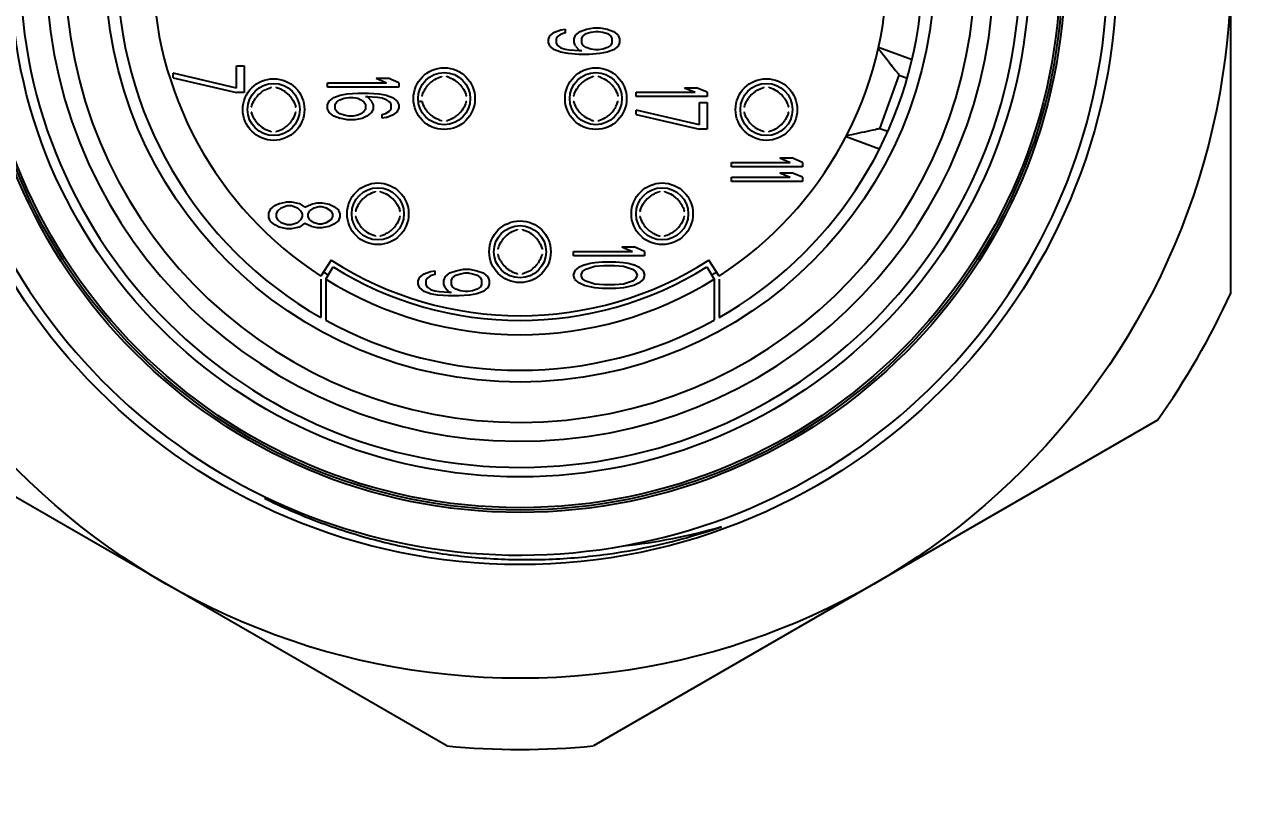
# Model space of a CAD drawing. Header units: millimetres. Extents: x 5828 to 6704, y 123 to 421.
# Drawn here: x 6341.953 to 6343.257, y 226.993 to 227.818 of the extents above; entities that cross this region are included whole.
import ezdxf

# ---------------------------------------------------------------- set-up
doc = ezdxf.new("R2010")
doc.units = ezdxf.units.MM
doc.layers.add('外形图', color=7, linetype='Continuous')
doc.layers.add('尺寸标注', color=7, linetype='Continuous')
doc.styles.add('微软雅黑', font='msyh.ttc', dxfattribs={"height": 1.5})
doc.dimstyles.new('尺寸标注_1_20比例', dxfattribs={"dimtxt": 1.5, "dimasz": 1.25, "dimexe": 0.5, "dimexo": 0.4, "dimgap": 0.5, "dimtad": 1, "dimdec": 1, "dimlfac": 20, "dimdsep": 46, "dimtxsty": '微软雅黑', "dimcen": 0.09, "dimadec": 0, "dimazin": 0, "dimtp": 0.01, "dimtm": 0.01, "dimtfac": 1, "dimtdec": 1, "dimtofl": 0, "dimtmove": 0, "dimatfit": 3, "dimfxl": 1, "dimtolj": 1, "dimarcsym": 0})

# ---------------------------------------------------------------- blocks, each defined once
blk = doc.blocks.new('*D1070')
at = {"layer": 'Defpoints', "color": 0}
for p in [(6340.876, 234.8693), (6346.4981, 225.3693), (6353.0302, 225.3693)]:
    blk.add_point(p, dxfattribs=at)
at = {"layer": '尺寸标注', "color": 0, "lineweight": -2}
for p, q in [((6341.276, 234.8693), (6353.5302, 234.8693)), ((6353.0302, 233.6193), (6353.0302, 226.6193)), ((6346.8981, 225.3693), (6353.5302, 225.3693))]:
    blk.add_line(p, q, dxfattribs=at)
at = {"layer": '尺寸标注', "color": 0}
for points in [[(6353.2385, 233.6193), (6352.8218, 233.6193), (6353.0302, 234.8693)], [(6352.8218, 226.6193), (6353.2385, 226.6193), (6353.0302, 225.3693)]]:
    blk.add_solid(points, dxfattribs=at)
at = {"layer": '尺寸标注', "color": 0, "insert": (6351.7564, 230.1193), "char_height": 1.5, "attachment_point": 5, "rotation": 90, "style": '微软雅黑'}
blk.add_mtext('\\A1;\\A1;{\\fAlibaba PuHuiTi 3.0 55 Regular|b0|i0|c134|p18;190}', dxfattribs=at)

msp = doc.modelspace()

# ---------------------------------------------------------------- linework, layer by layer
at = {"layer": '外形图', "linetype": 'ByBlock'}
for p, q in [((6343.226, 227.5352), (6343.226, 228.2226)), ((6342.5074, 227.8065), (6342.5124, 227.8106)), ((6342.5124, 227.8106), (6342.5191, 227.813)), ((6342.5191, 227.8085), (6342.5153, 227.8057)), ((6342.5235, 227.8098), (6342.5188, 227.8082)), ((6342.5191, 227.813), (6342.5235, 227.8137)), ((6342.5236, 227.8136), (6342.5236, 227.8096)), ((6342.5345, 227.8072), (6342.5395, 227.8113)), ((6342.5395, 227.8113), (6342.5463, 227.8138)), ((6342.5427, 227.8067), (6342.5459, 227.809)), ((6342.5459, 227.809), (6342.5507, 227.8106)), ((6342.5463, 227.8138), (6342.5539, 227.8152)), ((6342.5507, 227.8106), (6342.5555, 227.8113)), ((6342.5539, 227.8152), (6342.5603, 227.8152)), ((6342.5555, 227.8113), (6342.5587, 227.8113)), ((6342.5587, 227.8113), (6342.5635, 227.8106)), ((6342.5603, 227.8152), (6342.5682, 227.8137)), ((6342.5635, 227.8106), (6342.5682, 227.809)), ((6342.5679, 227.8138), (6342.5746, 227.8113)), ((6342.5682, 227.809), (6342.5714, 227.8067)), ((6342.5746, 227.8113), (6342.5797, 227.8072)), ((6342.506, 227.8028), (6342.5076, 227.8067)), ((6342.506, 227.7996), (6342.506, 227.8028)), ((6342.5075, 227.796), (6342.506, 227.7996)), ((6342.5124, 227.7918), (6342.5073, 227.7959)), ((6342.5154, 227.8056), (6342.514, 227.8036)), ((6342.514, 227.8035), (6342.514, 227.7988)), ((6342.514, 227.7988), (6342.5156, 227.7965)), ((6342.5153, 227.7967), (6342.5191, 227.7939)), ((6342.5331, 227.8036), (6342.5347, 227.8074)), ((6342.5331, 227.7996), (6342.5331, 227.8035)), ((6342.5346, 227.796), (6342.5331, 227.7996)), ((6342.5345, 227.7959), (6342.5385, 227.7914)), ((6342.5411, 227.8043), (6342.5427, 227.8067)), ((6342.5411, 227.7988), (6342.5411, 227.8043)), ((6342.5427, 227.7965), (6342.5411, 227.7988)), ((6342.5459, 227.7942), (6342.5427, 227.7965)), ((6342.5714, 227.7965), (6342.5682, 227.7942)), ((6342.5714, 227.8067), (6342.573, 227.8043)), ((6342.573, 227.7988), (6342.5714, 227.7965)), ((6342.573, 227.8043), (6342.573, 227.7988)), ((6342.5797, 227.7959), (6342.5746, 227.7918)), ((6342.581, 227.7996), (6342.5794, 227.7957)), ((6342.5795, 227.8071), (6342.581, 227.8036)), ((6342.581, 227.8035), (6342.581, 227.7996)), ((6342.5191, 227.7893), (6342.5124, 227.7918)), ((6342.5267, 227.7879), (6342.5188, 227.7895)), ((6342.5192, 227.794), (6342.5235, 227.7926)), ((6342.5235, 227.7926), (6342.5283, 227.7918)), ((6342.5379, 227.7871), (6342.5267, 227.7879)), ((6342.5283, 227.7918), (6342.5385, 227.791)), ((6342.5491, 227.7871), (6342.5379, 227.7871)), ((6342.5385, 227.791), (6342.5411, 227.791)), ((6342.5507, 227.7926), (6342.5459, 227.7942)), ((6342.5603, 227.7879), (6342.5491, 227.7871)), ((6342.5555, 227.7918), (6342.5507, 227.7926)), ((6342.5587, 227.7918), (6342.5555, 227.7918)), ((6342.5635, 227.7926), (6342.5587, 227.7918)), ((6342.5678, 227.7894), (6342.5603, 227.7879)), ((6342.5682, 227.7942), (6342.5635, 227.7926)), ((6342.5746, 227.7918), (6342.5679, 227.7893)), ((6342.8897, 227.7815), (6342.8542, 227.7944)), ((6342.177, 227.7749), (6342.185, 227.7749)), ((6342.177, 227.7514), (6342.177, 227.7749)), ((6342.185, 227.7749), (6342.185, 227.7467)), ((6342.177, 227.7514), (6342.11, 227.7671)), ((6342.11, 227.7624), (6342.11, 227.7671)), ((6342.11, 227.7624), (6342.177, 227.7467)), ((6342.273, 227.7572), (6342.3352, 227.7572)), ((6342.273, 227.7525), (6342.273, 227.7572)), ((6342.3241, 227.7619), (6342.3368, 227.7619)), ((6342.3241, 227.7619), (6342.3352, 227.7572)), ((6342.348, 227.7572), (6342.3368, 227.7619)), ((6342.348, 227.7572), (6342.348, 227.7525)), ((6342.8557, 227.7087), (6342.8762, 227.7651)), ((6342.8762, 227.7651), (6342.8846, 227.7621)), ((6342.185, 227.7467), (6342.177, 227.7467)), ((6342.348, 227.7525), (6342.273, 227.7525)), ((6342.2794, 227.7416), (6342.2862, 227.744)), ((6342.2862, 227.744), (6342.2937, 227.7455)), ((6342.2937, 227.7455), (6342.3049, 227.7462)), ((6342.3049, 227.7462), (6342.3161, 227.7462)), ((6342.3161, 227.7462), (6342.3273, 227.7455)), ((6342.3273, 227.7455), (6342.3352, 227.7439)), ((6342.3349, 227.744), (6342.3416, 227.7416)), ((6342.5985, 227.7472), (6342.6607, 227.7472)), ((6342.5985, 227.7425), (6342.5985, 227.7472)), ((6342.6735, 227.7425), (6342.5985, 227.7425)), ((6342.6496, 227.7519), (6342.6623, 227.7519)), ((6342.6496, 227.7519), (6342.6607, 227.7472)), ((6342.6735, 227.7472), (6342.6623, 227.7519)), ((6342.6735, 227.7472), (6342.6735, 227.7425)), ((6342.273, 227.7338), (6342.2746, 227.7377)), ((6342.273, 227.7298), (6342.273, 227.7338)), ((6342.2745, 227.7262), (6342.273, 227.7298)), ((6342.2744, 227.7375), (6342.2794, 227.7416)), ((6342.281, 227.7345), (6342.2826, 227.7369)), ((6342.281, 227.7291), (6342.281, 227.7345)), ((6342.2826, 227.7369), (6342.2858, 227.7392)), ((6342.2858, 227.7392), (6342.2906, 227.7408)), ((6342.2906, 227.7408), (6342.2953, 227.7416)), ((6342.2953, 227.7416), (6342.3001, 227.7416)), ((6342.3001, 227.7416), (6342.3049, 227.7408)), ((6342.3049, 227.7408), (6342.3081, 227.7392)), ((6342.3081, 227.7392), (6342.3113, 227.7369)), ((6342.3113, 227.7369), (6342.3129, 227.7345)), ((6342.3155, 227.7423), (6342.3129, 227.7423)), ((6342.3129, 227.7345), (6342.3129, 227.7291)), ((6342.3257, 227.7416), (6342.3155, 227.7424)), ((6342.3195, 227.7374), (6342.3155, 227.742)), ((6342.3209, 227.7298), (6342.3193, 227.7259)), ((6342.3194, 227.7374), (6342.3209, 227.7338)), ((6342.3209, 227.7338), (6342.3209, 227.7298)), ((6342.3305, 227.7408), (6342.3257, 227.7416)), ((6342.3348, 227.7393), (6342.3305, 227.7408)), ((6342.3387, 227.7367), (6342.3349, 227.7395)), ((6342.34, 227.7346), (6342.3384, 227.7369)), ((6342.3386, 227.7278), (6342.34, 227.7298)), ((6342.34, 227.7298), (6342.34, 227.7345)), ((6342.3416, 227.7416), (6342.3467, 227.7374)), ((6342.348, 227.7306), (6342.3464, 227.7267)), ((6342.3465, 227.7373), (6342.348, 227.7338)), ((6342.348, 227.7338), (6342.348, 227.7306)), ((6342.6655, 227.7362), (6342.6735, 227.7362)), ((6342.6655, 227.7128), (6342.6655, 227.7362)), ((6342.6735, 227.7362), (6342.6735, 227.7081)), ((6342.2794, 227.722), (6342.2743, 227.7262)), ((6342.2861, 227.7195), (6342.2794, 227.722)), ((6342.2826, 227.7267), (6342.281, 227.7291)), ((6342.2858, 227.7244), (6342.2826, 227.7267)), ((6342.2906, 227.7228), (6342.2858, 227.7244)), ((6342.2937, 227.7181), (6342.2858, 227.7197)), ((6342.2953, 227.722), (6342.2906, 227.7228)), ((6342.3017, 227.7181), (6342.2937, 227.7181)), ((6342.3001, 227.722), (6342.2953, 227.722)), ((6342.3049, 227.7228), (6342.3001, 227.722)), ((6342.3093, 227.7196), (6342.3017, 227.7181)), ((6342.3081, 227.7244), (6342.3049, 227.7228)), ((6342.3113, 227.7267), (6342.3081, 227.7244)), ((6342.3145, 227.722), (6342.3093, 227.7195)), ((6342.3129, 227.7291), (6342.3113, 227.7267)), ((6342.3195, 227.7261), (6342.3145, 227.722)), ((6342.3305, 227.7236), (6342.3352, 227.7252)), ((6342.3305, 227.7198), (6342.3305, 227.7238)), ((6342.3349, 227.7204), (6342.3305, 227.7197)), ((6342.3349, 227.7249), (6342.3387, 227.7277)), ((6342.3416, 227.7228), (6342.3349, 227.7203)), ((6342.3467, 227.7269), (6342.3416, 227.7228)), ((6342.6655, 227.7128), (6342.5985, 227.7284)), ((6342.5985, 227.7237), (6342.5985, 227.7284)), ((6342.5985, 227.7237), (6342.6655, 227.7081)), ((6342.6735, 227.7081), (6342.6655, 227.7081)), ((6342.8641, 227.7057), (6342.8557, 227.7087)), ((6342.82, 227.7005), (6342.8555, 227.6875)), ((6342.7501, 227.6779), (6342.7628, 227.6779)), ((6342.7501, 227.6779), (6342.7612, 227.6732)), ((6342.774, 227.6732), (6342.7628, 227.6779)), ((6342.699, 227.6732), (6342.7612, 227.6732)), ((6342.699, 227.6685), (6342.699, 227.6732)), ((6342.774, 227.6685), (6342.699, 227.6685)), ((6342.774, 227.6732), (6342.774, 227.6685)), ((6342.699, 227.6576), (6342.7612, 227.6576)), ((6342.699, 227.6529), (6342.699, 227.6576)), ((6342.774, 227.6529), (6342.699, 227.6529)), ((6342.7501, 227.6622), (6342.7628, 227.6622)), ((6342.7501, 227.6622), (6342.7612, 227.6576)), ((6342.774, 227.6576), (6342.7628, 227.6622)), ((6342.774, 227.6576), (6342.774, 227.6529)), ((6342.2124, 227.6234), (6342.2174, 227.6275)), ((6342.2174, 227.6275), (6342.2225, 227.63)), ((6342.2226, 227.6299), (6342.2301, 227.6314)), ((6342.2238, 227.6251), (6342.2302, 227.6275)), ((6342.2301, 227.6314), (6342.2349, 227.6314)), ((6342.2302, 227.6275), (6342.2349, 227.6275)), ((6342.2349, 227.6275), (6342.2413, 227.6251)), ((6342.235, 227.6314), (6342.2429, 227.6298)), ((6342.2426, 227.63), (6342.2491, 227.6258)), ((6342.2491, 227.6258), (6342.2561, 227.6292)), ((6342.2561, 227.6291), (6342.262, 227.6306)), ((6342.2589, 227.6251), (6342.2637, 227.6267)), ((6342.2621, 227.6306), (6342.2669, 227.6306)), ((6342.2637, 227.6267), (6342.2669, 227.6267)), ((6342.2669, 227.6306), (6342.2748, 227.629)), ((6342.2669, 227.6267), (6342.2716, 227.6251)), ((6342.2745, 227.6292), (6342.2796, 227.6267)), ((6342.2796, 227.6267), (6342.2847, 227.6226)), ((6342.211, 227.6197), (6342.2126, 227.6236)), ((6342.211, 227.6149), (6342.211, 227.6197)), ((6342.2125, 227.6114), (6342.211, 227.6149)), ((6342.219, 227.6189), (6342.2206, 227.622)), ((6342.219, 227.6157), (6342.219, 227.6189)), ((6342.2206, 227.6126), (6342.219, 227.6157)), ((6342.2206, 227.622), (6342.2238, 227.6251)), ((6342.2238, 227.6095), (6342.2206, 227.6126)), ((6342.2413, 227.6251), (6342.2445, 227.622)), ((6342.2445, 227.6126), (6342.2413, 227.6095)), ((6342.2445, 227.622), (6342.2461, 227.6189)), ((6342.2461, 227.6157), (6342.2445, 227.6126)), ((6342.2461, 227.6189), (6342.2461, 227.6157)), ((6342.2525, 227.6189), (6342.2541, 227.622)), ((6342.2525, 227.6157), (6342.2525, 227.6189)), ((6342.2541, 227.6126), (6342.2525, 227.6157)), ((6342.2541, 227.622), (6342.2589, 227.6251)), ((6342.2589, 227.6095), (6342.2541, 227.6126)), ((6342.2716, 227.6251), (6342.2764, 227.622)), ((6342.2764, 227.6126), (6342.2716, 227.6095)), ((6342.2764, 227.622), (6342.278, 227.6189)), ((6342.278, 227.6157), (6342.2764, 227.6126)), ((6342.278, 227.6189), (6342.278, 227.6157)), ((6342.286, 227.6157), (6342.2844, 227.6118)), ((6342.2845, 227.6225), (6342.286, 227.6189)), ((6342.286, 227.6189), (6342.286, 227.6157)), ((6342.2174, 227.6072), (6342.2123, 227.6113)), ((6342.2225, 227.6046), (6342.2174, 227.6072)), ((6342.2301, 227.6032), (6342.2222, 227.6048)), ((6342.2302, 227.6072), (6342.2238, 227.6095)), ((6342.2349, 227.6032), (6342.2301, 227.6032)), ((6342.2349, 227.6072), (6342.2302, 227.6072)), ((6342.2413, 227.6095), (6342.2349, 227.6072)), ((6342.2425, 227.6047), (6342.235, 227.6032)), ((6342.2491, 227.6089), (6342.2426, 227.6046)), ((6342.2561, 227.6054), (6342.2491, 227.6088)), ((6342.262, 227.604), (6342.2557, 227.6056)), ((6342.2637, 227.6079), (6342.2589, 227.6095)), ((6342.2669, 227.604), (6342.2621, 227.604)), ((6342.2669, 227.6079), (6342.2637, 227.6079)), ((6342.2716, 227.6095), (6342.2669, 227.6079)), ((6342.2744, 227.6055), (6342.2669, 227.604)), ((6342.2796, 227.6079), (6342.2745, 227.6054)), ((6342.2847, 227.612), (6342.2796, 227.6079)), ((6342.5325, 227.5792), (6342.5947, 227.5792)), ((6342.5325, 227.5745), (6342.5325, 227.5792)), ((6342.6075, 227.5745), (6342.5325, 227.5745)), ((6342.5836, 227.5839), (6342.5963, 227.5839)), ((6342.5836, 227.5839), (6342.5947, 227.5792)), ((6342.6075, 227.5792), (6342.5963, 227.5839)), ((6342.6075, 227.5792), (6342.6075, 227.5745)), ((6342.2768, 227.57), (6342.266, 227.5532)), ((6342.271, 227.55), (6342.2789, 227.5628)), ((6342.4088, 227.5589), (6342.4164, 227.5604)), ((6342.4164, 227.5604), (6342.4228, 227.5604)), ((6342.4228, 227.5604), (6342.4307, 227.5588)), ((6342.5339, 227.5587), (6342.5389, 227.5628)), ((6342.5389, 227.5628), (6342.544, 227.5653)), ((6342.5421, 227.5581), (6342.5453, 227.5604)), ((6342.5441, 227.5652), (6342.55, 227.5667)), ((6342.5453, 227.5604), (6342.5548, 227.5636)), ((6342.55, 227.5667), (6342.5548, 227.5675)), ((6342.5548, 227.5675), (6342.5628, 227.5682)), ((6342.5548, 227.5636), (6342.5644, 227.5643)), ((6342.5628, 227.5682), (6342.5772, 227.5682)), ((6342.5644, 227.5643), (6342.5756, 227.5643)), ((6342.5756, 227.5643), (6342.5852, 227.5636)), ((6342.5772, 227.5682), (6342.5852, 227.5675)), ((6342.5852, 227.5675), (6342.59, 227.5667)), ((6342.5852, 227.5636), (6342.5947, 227.5604)), ((6342.59, 227.5667), (6342.5963, 227.5651)), ((6342.5947, 227.5604), (6342.5979, 227.5581)), ((6342.596, 227.5653), (6342.6011, 227.5628)), ((6342.6011, 227.5628), (6342.6061, 227.5587)), ((6342.6731, 227.5628), (6342.681, 227.55)), ((6342.686, 227.5532), (6342.6752, 227.57)), ((6342.266, 227.55), (6342.266, 227.5094)), ((6342.271, 227.55), (6342.271, 227.5066)), ((6342.3685, 227.5479), (6342.3701, 227.5518)), ((6342.3685, 227.5447), (6342.3685, 227.5479)), ((6342.3699, 227.5516), (6342.3749, 227.5557)), ((6342.3749, 227.5557), (6342.3816, 227.5582)), ((6342.3779, 227.5507), (6342.3765, 227.5487)), ((6342.3765, 227.5487), (6342.3765, 227.5439)), ((6342.3816, 227.5536), (6342.3778, 227.5508)), ((6342.386, 227.5549), (6342.3813, 227.5533)), ((6342.3816, 227.5581), (6342.386, 227.5588)), ((6342.3861, 227.5587), (6342.3861, 227.5547)), ((6342.3956, 227.5487), (6342.3972, 227.5526)), ((6342.3956, 227.5447), (6342.3956, 227.5487)), ((6342.397, 227.5524), (6342.402, 227.5565)), ((6342.402, 227.5565), (6342.4088, 227.5589)), ((6342.4036, 227.5494), (6342.4052, 227.5518)), ((6342.4036, 227.544), (6342.4036, 227.5494)), ((6342.4052, 227.5518), (6342.4084, 227.5541)), ((6342.4084, 227.5541), (6342.4132, 227.5557)), ((6342.4132, 227.5557), (6342.418, 227.5565)), ((6342.418, 227.5565), (6342.4212, 227.5565)), ((6342.4212, 227.5565), (6342.426, 227.5557)), ((6342.426, 227.5557), (6342.4307, 227.5541)), ((6342.4304, 227.5589), (6342.4371, 227.5565)), ((6342.4307, 227.5541), (6342.4339, 227.5518)), ((6342.4339, 227.5518), (6342.4355, 227.5494)), ((6342.4355, 227.5494), (6342.4355, 227.544)), ((6342.4371, 227.5565), (6342.4422, 227.5523)), ((6342.442, 227.5523), (6342.4435, 227.5487)), ((6342.4435, 227.5487), (6342.4435, 227.5447)), ((6342.5325, 227.5542), (6342.5341, 227.5589)), ((6342.534, 227.5498), (6342.5325, 227.5541)), ((6342.5389, 227.5456), (6342.5339, 227.5497)), ((6342.5405, 227.5542), (6342.5421, 227.5581)), ((6342.5421, 227.5503), (6342.5405, 227.5542)), ((6342.5453, 227.5479), (6342.5421, 227.5503)), ((6342.5548, 227.5448), (6342.5453, 227.5479)), ((6342.5947, 227.5479), (6342.5852, 227.5448)), ((6342.5979, 227.5503), (6342.5947, 227.5479)), ((6342.5979, 227.5581), (6342.5995, 227.5542)), ((6342.5995, 227.5542), (6342.5979, 227.5503)), ((6342.6061, 227.5497), (6342.6011, 227.5456)), ((6342.6075, 227.5541), (6342.6059, 227.5495)), ((6342.606, 227.5586), (6342.6075, 227.5542)), ((6342.681, 227.55), (6342.681, 227.5066)), ((6342.686, 227.55), (6342.686, 227.5094)), ((6342.37, 227.5411), (6342.3685, 227.5447)), ((6342.3749, 227.5369), (6342.3698, 227.5411)), ((6342.3816, 227.5344), (6342.3749, 227.5369)), ((6342.3765, 227.5439), (6342.3781, 227.5416)), ((6342.3778, 227.5418), (6342.3816, 227.539)), ((6342.3892, 227.533), (6342.3813, 227.5346)), ((6342.3817, 227.5391), (6342.386, 227.5377)), ((6342.386, 227.5377), (6342.3908, 227.5369)), ((6342.3908, 227.5369), (6342.401, 227.5361)), ((6342.3971, 227.5411), (6342.3956, 227.5447)), ((6342.397, 227.5411), (6342.401, 227.5365)), ((6342.401, 227.5362), (6342.4036, 227.5362)), ((6342.4052, 227.5416), (6342.4036, 227.544)), ((6342.4084, 227.5393), (6342.4052, 227.5416)), ((6342.4132, 227.5377), (6342.4084, 227.5393)), ((6342.418, 227.5369), (6342.4132, 227.5377)), ((6342.4212, 227.5369), (6342.418, 227.5369)), ((6342.426, 227.5377), (6342.4212, 227.5369)), ((6342.4303, 227.5345), (6342.4228, 227.533)), ((6342.4307, 227.5393), (6342.426, 227.5377)), ((6342.4371, 227.5369), (6342.4304, 227.5344)), ((6342.4339, 227.5416), (6342.4307, 227.5393)), ((6342.4355, 227.544), (6342.4339, 227.5416)), ((6342.4422, 227.541), (6342.4371, 227.5369)), ((6342.4435, 227.5447), (6342.4419, 227.5408)), ((6342.544, 227.5431), (6342.5389, 227.5456)), ((6342.55, 227.5417), (6342.5437, 227.5432)), ((6342.5548, 227.5409), (6342.55, 227.5417)), ((6342.5644, 227.544), (6342.5548, 227.5448)), ((6342.5628, 227.5401), (6342.5548, 227.5409)), ((6342.5772, 227.5401), (6342.5628, 227.5401)), ((6342.5756, 227.544), (6342.5644, 227.544)), ((6342.5852, 227.5448), (6342.5756, 227.544)), ((6342.5852, 227.5409), (6342.5772, 227.5401)), ((6342.59, 227.5417), (6342.5852, 227.5409)), ((6342.5959, 227.5431), (6342.59, 227.5417)), ((6342.6011, 227.5456), (6342.596, 227.5431)), ((6342.4004, 227.5322), (6342.3892, 227.533)), ((6342.4116, 227.5322), (6342.4004, 227.5322)), ((6342.4228, 227.533), (6342.4116, 227.5322)), ((6342.3987, 227.0575), (6341.8034, 227.4012)), ((6343.1487, 227.4012), (6342.5534, 227.0575))]:
    msp.add_line(p, q, dxfattribs=at)
for centre, radius in [((6342.476, 227.8789), 0.75), ((6342.476, 227.8789), 0.63), ((6342.476, 227.8789), 0.575), ((6342.476, 227.8789), 0.5725), ((6342.476, 227.8789), 0.57), ((6342.476, 227.8789), 0.5375), ((6342.476, 227.8789), 0.4375), ((6342.396, 227.7404), 0.0325), ((6342.556, 227.7404), 0.0325), ((6342.216, 227.7289), 0.0325), ((6342.216, 227.7289), 0.0275), ((6342.396, 227.7404), 0.0275), ((6342.556, 227.7404), 0.0275), ((6342.736, 227.7289), 0.0325), ((6342.736, 227.7289), 0.0275), ((6342.326, 227.6189), 0.0325), ((6342.626, 227.6189), 0.0325), ((6342.326, 227.6189), 0.0275), ((6342.626, 227.6189), 0.0275), ((6342.476, 227.5789), 0.0325), ((6342.476, 227.5789), 0.0275)]:
    msp.add_circle(centre, radius, dxfattribs=at)
for centre, radius, start, end in [((6342.476, 227.8789), 0.62, 200.6935, 159.3065), ((6342.476, 227.8789), 0.5, 184.9239, 175.0761), ((6342.476, 227.8789), 0.48, 185.9501, 174.0499), ((6342.476, 227.8789), 0.425, 119.6116, 240.3884), ((6342.476, 227.8789), 0.3875, 122.8155, 237.1845), ((6342.476, 227.8789), 0.3875, 302.8155, 57.1845), ((6342.476, 227.8789), 0.5275, 180.3696, 0), ((6342.476, 227.8789), 0.425, 299.6116, 353.2437), ((6343.1914, 228.0259), 0.409, 217.8812, 218.9971), ((6342.4015, 227.7348), 0.0301, 125.5125, 144.4866), ((6342.3905, 227.7348), 0.0301, 35.5126, 54.4866), ((6342.5615, 227.7348), 0.0301, 125.5125, 144.4866), ((6342.5505, 227.7348), 0.0301, 35.5126, 54.4866), ((6343.0786, 227.9348), 0.2641, 219.043, 219.9803), ((6342.2215, 227.7233), 0.0301, 125.5125, 144.4866), ((6342.2105, 227.7233), 0.0301, 35.5126, 54.4866), ((6342.7415, 227.7233), 0.0301, 125.5125, 144.4866), ((6342.7305, 227.7233), 0.0301, 35.5126, 54.4866), ((6342.5515, 227.7452), 0.0289, 324.5127, 335.9777), ((6342.5529, 227.7445), 0.0273, 336.0143, 344.8513), ((6342.2215, 227.7344), 0.0301, 215.5126, 234.4866), ((6342.2105, 227.7344), 0.0301, 305.5126, 324.4866), ((6342.4015, 227.7459), 0.0301, 215.5126, 234.4866), ((6342.3905, 227.7459), 0.0301, 305.5126, 324.4866), ((6342.5615, 227.7459), 0.0301, 215.5126, 234.4866), ((6342.5505, 227.7459), 0.0301, 305.5126, 324.4866), ((6342.7415, 227.7344), 0.0301, 215.5126, 234.4866), ((6342.7305, 227.7344), 0.0301, 305.5126, 324.4866), ((6342.9049, 227.4302), 0.2828, 100.0195, 100.9172), ((6342.3315, 227.6133), 0.0301, 125.5125, 144.4866), ((6342.3205, 227.6133), 0.0301, 35.5126, 54.4866), ((6342.6315, 227.6133), 0.0301, 125.5125, 144.4866), ((6342.6205, 227.6133), 0.0301, 35.5126, 54.4866), ((6342.3315, 227.6244), 0.0301, 215.5126, 234.4866), ((6342.3205, 227.6244), 0.0301, 305.5126, 324.4866), ((6342.6315, 227.6244), 0.0301, 215.5126, 234.4866), ((6342.6309, 227.6235), 0.029, 234.5243, 244.1308), ((6342.6205, 227.6244), 0.0301, 305.5126, 324.4866), ((6342.4815, 227.5733), 0.0301, 125.5125, 144.4866), ((6342.4705, 227.5733), 0.0301, 35.5126, 54.4866), ((6342.6302, 227.6221), 0.0274, 244.1311, 254.8283), ((6342.476, 227.8789), 0.3675, 237.1845, 302.8155), ((6342.476, 227.8789), 0.3725, 238.0599, 301.9401), ((6342.4807, 227.5838), 0.0291, 207.9689, 215.4635), ((6342.4815, 227.5843), 0.03, 215.4871, 229.1522), ((6342.4813, 227.5842), 0.0298, 229.1558, 234.5447), ((6342.4705, 227.5844), 0.0301, 305.5126, 324.4866), ((6342.476, 227.8789), 0.3825, 237.1845, 238.0538), ((6342.476, 227.8789), 0.3875, 238.0599, 301.9401), ((6342.476, 227.8789), 0.3825, 302.0022, 302.8155), ((6342.476, 227.8789), 0.825, 324.62, 335.38), ((6342.476, 227.8789), 0.425, 241.1608, 298.8392), ((6342.5176, 227.8871), 0.6222, 276.1972, 285.9635), ((6342.476, 227.8789), 0.825, 264.62, 275.38)]:
    msp.add_arc(centre, radius, start, end, dxfattribs=at)
for points, knots in [([(6342.8534, 227.7938), (6342.8547, 227.7923), (6342.8599, 227.786), (6342.8648, 227.7795), (6342.8685, 227.7747)], [0, 0, 0, 0, 0.249457, 1, 1, 1, 1]), ([(6342.384, 227.7593), (6342.3847, 227.7598), (6342.3875, 227.7616), (6342.3906, 227.763), (6342.393, 227.7636)], [0, 0, 0, 0, 0.250556, 1, 1, 1, 1]), ([(6342.3931, 227.7642), (6342.3931, 227.7641), (6342.3931, 227.7639), (6342.3931, 227.7638), (6342.393, 227.7636), (6342.393, 227.7636)], [0, 0, 0, 0, 0.462917, 0.782321, 1, 1, 1, 1]), ([(6342.399, 227.7636), (6342.399, 227.7636), (6342.3989, 227.7638), (6342.3989, 227.7639), (6342.3989, 227.7641), (6342.3989, 227.7642)], [0, 0, 0, 0, 0.217683, 0.53709, 1, 1, 1, 1]), ([(6342.399, 227.7636), (6342.3998, 227.7634), (6342.403, 227.7624), (6342.4059, 227.7608), (6342.408, 227.7593)], [0, 0, 0, 0, 0.250564, 1, 1, 1, 1]), ([(6342.544, 227.7593), (6342.5447, 227.7598), (6342.5475, 227.7616), (6342.5506, 227.763), (6342.553, 227.7636)], [0, 0, 0, 0, 0.250556, 1, 1, 1, 1]), ([(6342.5531, 227.7642), (6342.5531, 227.7641), (6342.5531, 227.7639), (6342.5531, 227.7638), (6342.553, 227.7636), (6342.553, 227.7636)], [0, 0, 0, 0, 0.462917, 0.782321, 1, 1, 1, 1]), ([(6342.559, 227.7636), (6342.559, 227.7636), (6342.5589, 227.7638), (6342.5589, 227.7639), (6342.5589, 227.7641), (6342.5589, 227.7642)], [0, 0, 0, 0, 0.217683, 0.53709, 1, 1, 1, 1]), ([(6342.559, 227.7636), (6342.5598, 227.7634), (6342.563, 227.7624), (6342.5659, 227.7608), (6342.568, 227.7593)], [0, 0, 0, 0, 0.250564, 1, 1, 1, 1]), ([(6342.204, 227.7478), (6342.2047, 227.7483), (6342.2075, 227.7501), (6342.2106, 227.7515), (6342.213, 227.7521)], [0, 0, 0, 0, 0.250556, 1, 1, 1, 1]), ([(6342.2131, 227.7527), (6342.2131, 227.7526), (6342.2131, 227.7524), (6342.2131, 227.7523), (6342.213, 227.7521), (6342.213, 227.7521)], [0, 0, 0, 0, 0.462917, 0.782321, 1, 1, 1, 1]), ([(6342.219, 227.7521), (6342.219, 227.7521), (6342.2189, 227.7523), (6342.2189, 227.7524), (6342.2189, 227.7526), (6342.2189, 227.7527)], [0, 0, 0, 0, 0.217683, 0.53709, 1, 1, 1, 1]), ([(6342.219, 227.7521), (6342.2198, 227.7519), (6342.223, 227.7509), (6342.2259, 227.7493), (6342.228, 227.7478)], [0, 0, 0, 0, 0.250564, 1, 1, 1, 1]), ([(6342.3728, 227.7434), (6342.3728, 227.7433), (6342.3726, 227.7433), (6342.3724, 227.7433), (6342.3723, 227.7432), (6342.3722, 227.7432)], [0, 0, 0, 0, 0.217683, 0.53709, 1, 1, 1, 1]), ([(6342.3728, 227.7434), (6342.373, 227.7442), (6342.374, 227.7473), (6342.3756, 227.7503), (6342.377, 227.7523)], [0, 0, 0, 0, 0.250564, 1, 1, 1, 1]), ([(6342.415, 227.7523), (6342.4155, 227.7517), (6342.4173, 227.7489), (6342.4186, 227.7458), (6342.4193, 227.7434)], [0, 0, 0, 0, 0.250556, 1, 1, 1, 1]), ([(6342.4198, 227.7432), (6342.4198, 227.7432), (6342.4196, 227.7433), (6342.4194, 227.7433), (6342.4192, 227.7433), (6342.4193, 227.7434)], [0, 0, 0, 0, 0.462917, 0.782321, 1, 1, 1, 1]), ([(6342.5328, 227.7434), (6342.5328, 227.7433), (6342.5326, 227.7433), (6342.5324, 227.7433), (6342.5323, 227.7432), (6342.5322, 227.7432)], [0, 0, 0, 0, 0.217683, 0.53709, 1, 1, 1, 1]), ([(6342.5328, 227.7434), (6342.533, 227.7442), (6342.534, 227.7473), (6342.5356, 227.7503), (6342.537, 227.7523)], [0, 0, 0, 0, 0.250564, 1, 1, 1, 1]), ([(6342.575, 227.7523), (6342.5755, 227.7517), (6342.5773, 227.7489), (6342.5786, 227.7458), (6342.5793, 227.7434)], [0, 0, 0, 0, 0.250556, 1, 1, 1, 1]), ([(6342.5798, 227.7432), (6342.5798, 227.7432), (6342.5796, 227.7433), (6342.5794, 227.7433), (6342.5792, 227.7433), (6342.5793, 227.7434)], [0, 0, 0, 0, 0.462917, 0.782321, 1, 1, 1, 1]), ([(6342.724, 227.7478), (6342.7247, 227.7483), (6342.7275, 227.7501), (6342.7306, 227.7515), (6342.733, 227.7521)], [0, 0, 0, 0, 0.250556, 1, 1, 1, 1]), ([(6342.7331, 227.7527), (6342.7331, 227.7526), (6342.7331, 227.7524), (6342.7331, 227.7523), (6342.733, 227.7521), (6342.733, 227.7521)], [0, 0, 0, 0, 0.462917, 0.782321, 1, 1, 1, 1]), ([(6342.739, 227.7521), (6342.739, 227.7521), (6342.7389, 227.7523), (6342.7389, 227.7524), (6342.7389, 227.7526), (6342.7389, 227.7527)], [0, 0, 0, 0, 0.217683, 0.53709, 1, 1, 1, 1]), ([(6342.739, 227.7521), (6342.7398, 227.7519), (6342.743, 227.7509), (6342.7459, 227.7493), (6342.748, 227.7478)], [0, 0, 0, 0, 0.250564, 1, 1, 1, 1]), ([(6342.1928, 227.7319), (6342.1928, 227.7318), (6342.1926, 227.7318), (6342.1924, 227.7318), (6342.1923, 227.7317), (6342.1922, 227.7317)], [0, 0, 0, 0, 0.217683, 0.53709, 1, 1, 1, 1]), ([(6342.1928, 227.7319), (6342.193, 227.7327), (6342.194, 227.7358), (6342.1956, 227.7388), (6342.197, 227.7408)], [0, 0, 0, 0, 0.250564, 1, 1, 1, 1]), ([(6342.235, 227.7408), (6342.2355, 227.7402), (6342.2373, 227.7374), (6342.2386, 227.7343), (6342.2393, 227.7319)], [0, 0, 0, 0, 0.250556, 1, 1, 1, 1]), ([(6342.2398, 227.7317), (6342.2398, 227.7317), (6342.2396, 227.7318), (6342.2394, 227.7318), (6342.2392, 227.7318), (6342.2393, 227.7319)], [0, 0, 0, 0, 0.462917, 0.782321, 1, 1, 1, 1]), ([(6342.3701, 227.7376), (6342.3704, 227.7376), (6342.371, 227.7376), (6342.3717, 227.7376), (6342.3722, 227.7375)], [0, 0, 0, 0, 0.311745, 1, 1, 1, 1]), ([(6342.3722, 227.7375), (6342.3723, 227.7375), (6342.3724, 227.7375), (6342.3726, 227.7375), (6342.3728, 227.7374), (6342.3728, 227.7374)], [0, 0, 0, 0, 0.462844, 0.782261, 1, 1, 1, 1]), ([(6342.377, 227.7284), (6342.3765, 227.7291), (6342.3747, 227.7319), (6342.3734, 227.735), (6342.3728, 227.7374)], [0, 0, 0, 0, 0.250556, 1, 1, 1, 1]), ([(6342.4193, 227.7374), (6342.419, 227.7366), (6342.418, 227.7334), (6342.4164, 227.7304), (6342.415, 227.7284)], [0, 0, 0, 0, 0.250564, 1, 1, 1, 1]), ([(6342.4193, 227.7374), (6342.4192, 227.7374), (6342.4194, 227.7375), (6342.4196, 227.7375), (6342.4198, 227.7375), (6342.4198, 227.7375)], [0, 0, 0, 0, 0.217682, 0.537089, 1, 1, 1, 1]), ([(6342.5322, 227.7375), (6342.5323, 227.7375), (6342.5324, 227.7375), (6342.5326, 227.7375), (6342.5328, 227.7374), (6342.5328, 227.7374)], [0, 0, 0, 0, 0.462844, 0.782261, 1, 1, 1, 1]), ([(6342.537, 227.7284), (6342.5365, 227.7291), (6342.5347, 227.7319), (6342.5334, 227.735), (6342.5328, 227.7374)], [0, 0, 0, 0, 0.250556, 1, 1, 1, 1]), ([(6342.5793, 227.7374), (6342.5792, 227.7374), (6342.5794, 227.7375), (6342.5796, 227.7375), (6342.5798, 227.7375), (6342.5798, 227.7375)], [0, 0, 0, 0, 0.217682, 0.537089, 1, 1, 1, 1]), ([(6342.7128, 227.7319), (6342.7128, 227.7318), (6342.7126, 227.7318), (6342.7124, 227.7318), (6342.7123, 227.7317), (6342.7122, 227.7317)], [0, 0, 0, 0, 0.217683, 0.53709, 1, 1, 1, 1]), ([(6342.7128, 227.7319), (6342.713, 227.7327), (6342.714, 227.7358), (6342.7156, 227.7388), (6342.717, 227.7408)], [0, 0, 0, 0, 0.250564, 1, 1, 1, 1]), ([(6342.755, 227.7408), (6342.7555, 227.7402), (6342.7573, 227.7374), (6342.7586, 227.7343), (6342.7593, 227.7319)], [0, 0, 0, 0, 0.250556, 1, 1, 1, 1]), ([(6342.7598, 227.7317), (6342.7598, 227.7317), (6342.7596, 227.7318), (6342.7594, 227.7318), (6342.7592, 227.7318), (6342.7593, 227.7319)], [0, 0, 0, 0, 0.462917, 0.782321, 1, 1, 1, 1]), ([(6342.1922, 227.726), (6342.1923, 227.726), (6342.1924, 227.726), (6342.1926, 227.726), (6342.1928, 227.7259), (6342.1928, 227.7259)], [0, 0, 0, 0, 0.462844, 0.782261, 1, 1, 1, 1]), ([(6342.197, 227.7169), (6342.1965, 227.7176), (6342.1947, 227.7204), (6342.1934, 227.7235), (6342.1928, 227.7259)], [0, 0, 0, 0, 0.250556, 1, 1, 1, 1]), ([(6342.2393, 227.7259), (6342.239, 227.7251), (6342.238, 227.7219), (6342.2364, 227.7189), (6342.235, 227.7169)], [0, 0, 0, 0, 0.250564, 1, 1, 1, 1]), ([(6342.2393, 227.7259), (6342.2392, 227.7259), (6342.2394, 227.726), (6342.2396, 227.726), (6342.2398, 227.726), (6342.2398, 227.726)], [0, 0, 0, 0, 0.217682, 0.537089, 1, 1, 1, 1]), ([(6342.393, 227.7171), (6342.3922, 227.7173), (6342.389, 227.7184), (6342.3861, 227.7199), (6342.384, 227.7214)], [0, 0, 0, 0, 0.250564, 1, 1, 1, 1]), ([(6342.393, 227.7171), (6342.393, 227.7172), (6342.3931, 227.7169), (6342.3931, 227.7168), (6342.3931, 227.7166), (6342.3931, 227.7165)], [0, 0, 0, 0, 0.217682, 0.537089, 1, 1, 1, 1]), ([(6342.3989, 227.7165), (6342.3989, 227.7166), (6342.3989, 227.7168), (6342.3989, 227.7169), (6342.399, 227.7172), (6342.399, 227.7171)], [0, 0, 0, 0, 0.462844, 0.782261, 1, 1, 1, 1]), ([(6342.408, 227.7214), (6342.4073, 227.7209), (6342.4045, 227.7191), (6342.4014, 227.7178), (6342.399, 227.7171)], [0, 0, 0, 0, 0.250557, 1, 1, 1, 1]), ([(6342.553, 227.7171), (6342.5522, 227.7173), (6342.549, 227.7184), (6342.5461, 227.7199), (6342.544, 227.7214)], [0, 0, 0, 0, 0.250564, 1, 1, 1, 1]), ([(6342.553, 227.7171), (6342.553, 227.7172), (6342.5531, 227.7169), (6342.5531, 227.7168), (6342.5531, 227.7166), (6342.5531, 227.7165)], [0, 0, 0, 0, 0.217682, 0.537089, 1, 1, 1, 1]), ([(6342.5589, 227.7165), (6342.5589, 227.7166), (6342.5589, 227.7168), (6342.5589, 227.7169), (6342.559, 227.7172), (6342.559, 227.7171)], [0, 0, 0, 0, 0.462844, 0.782261, 1, 1, 1, 1]), ([(6342.568, 227.7214), (6342.5673, 227.7209), (6342.5645, 227.7191), (6342.5614, 227.7178), (6342.559, 227.7171)], [0, 0, 0, 0, 0.250557, 1, 1, 1, 1]), ([(6342.7122, 227.726), (6342.7123, 227.726), (6342.7124, 227.726), (6342.7126, 227.726), (6342.7128, 227.7259), (6342.7128, 227.7259)], [0, 0, 0, 0, 0.462844, 0.782261, 1, 1, 1, 1]), ([(6342.717, 227.7169), (6342.7165, 227.7176), (6342.7147, 227.7204), (6342.7134, 227.7235), (6342.7128, 227.7259)], [0, 0, 0, 0, 0.250556, 1, 1, 1, 1]), ([(6342.7593, 227.7259), (6342.759, 227.7251), (6342.758, 227.7219), (6342.7564, 227.7189), (6342.755, 227.7169)], [0, 0, 0, 0, 0.250564, 1, 1, 1, 1]), ([(6342.7593, 227.7259), (6342.7592, 227.7259), (6342.7594, 227.726), (6342.7596, 227.726), (6342.7598, 227.726), (6342.7598, 227.726)], [0, 0, 0, 0, 0.217682, 0.537089, 1, 1, 1, 1]), ([(6342.213, 227.7056), (6342.2122, 227.7058), (6342.209, 227.7069), (6342.2061, 227.7084), (6342.204, 227.7099)], [0, 0, 0, 0, 0.250564, 1, 1, 1, 1]), ([(6342.213, 227.7056), (6342.213, 227.7057), (6342.2131, 227.7054), (6342.2131, 227.7053), (6342.2131, 227.7051), (6342.2131, 227.705)], [0, 0, 0, 0, 0.217682, 0.537089, 1, 1, 1, 1]), ([(6342.2189, 227.705), (6342.2189, 227.7051), (6342.2189, 227.7053), (6342.2189, 227.7054), (6342.219, 227.7057), (6342.219, 227.7056)], [0, 0, 0, 0, 0.462844, 0.782261, 1, 1, 1, 1]), ([(6342.228, 227.7099), (6342.2273, 227.7094), (6342.2245, 227.7076), (6342.2214, 227.7063), (6342.219, 227.7056)], [0, 0, 0, 0, 0.250557, 1, 1, 1, 1]), ([(6342.733, 227.7056), (6342.7322, 227.7058), (6342.729, 227.7069), (6342.7261, 227.7084), (6342.724, 227.7099)], [0, 0, 0, 0, 0.250564, 1, 1, 1, 1]), ([(6342.733, 227.7056), (6342.733, 227.7057), (6342.7331, 227.7054), (6342.7331, 227.7053), (6342.7331, 227.7051), (6342.7331, 227.705)], [0, 0, 0, 0, 0.217682, 0.537089, 1, 1, 1, 1]), ([(6342.7389, 227.705), (6342.7389, 227.7051), (6342.7389, 227.7053), (6342.7389, 227.7054), (6342.739, 227.7057), (6342.739, 227.7056)], [0, 0, 0, 0, 0.462844, 0.782261, 1, 1, 1, 1]), ([(6342.748, 227.7099), (6342.7473, 227.7094), (6342.7445, 227.7076), (6342.7414, 227.7063), (6342.739, 227.7056)], [0, 0, 0, 0, 0.250557, 1, 1, 1, 1]), ([(6342.8202, 227.7016), (6342.8228, 227.702), (6342.8332, 227.704), (6342.8436, 227.7064), (6342.8514, 227.7079)], [0, 0, 0, 0, 0.251104, 1, 1, 1, 1]), ([(6342.314, 227.6378), (6342.3147, 227.6383), (6342.3175, 227.6401), (6342.3206, 227.6415), (6342.323, 227.6421)], [0, 0, 0, 0, 0.250556, 1, 1, 1, 1]), ([(6342.3231, 227.6427), (6342.3231, 227.6426), (6342.3231, 227.6424), (6342.3231, 227.6423), (6342.323, 227.6421), (6342.323, 227.6421)], [0, 0, 0, 0, 0.462917, 0.782321, 1, 1, 1, 1]), ([(6342.329, 227.6421), (6342.329, 227.6421), (6342.3289, 227.6423), (6342.3289, 227.6424), (6342.3289, 227.6426), (6342.3289, 227.6427)], [0, 0, 0, 0, 0.217683, 0.53709, 1, 1, 1, 1]), ([(6342.329, 227.6421), (6342.3298, 227.6419), (6342.333, 227.6409), (6342.3359, 227.6393), (6342.338, 227.6378)], [0, 0, 0, 0, 0.250564, 1, 1, 1, 1]), ([(6342.614, 227.6378), (6342.6147, 227.6383), (6342.6175, 227.6401), (6342.6206, 227.6415), (6342.623, 227.6421)], [0, 0, 0, 0, 0.250556, 1, 1, 1, 1]), ([(6342.6231, 227.6427), (6342.6231, 227.6426), (6342.6231, 227.6424), (6342.6231, 227.6423), (6342.623, 227.6421), (6342.623, 227.6421)], [0, 0, 0, 0, 0.462917, 0.782321, 1, 1, 1, 1]), ([(6342.629, 227.6421), (6342.629, 227.6421), (6342.6289, 227.6423), (6342.6289, 227.6424), (6342.6289, 227.6426), (6342.6289, 227.6427)], [0, 0, 0, 0, 0.217683, 0.53709, 1, 1, 1, 1]), ([(6342.629, 227.6421), (6342.6298, 227.6419), (6342.633, 227.6409), (6342.6359, 227.6393), (6342.638, 227.6378)], [0, 0, 0, 0, 0.250564, 1, 1, 1, 1]), ([(6342.3028, 227.6219), (6342.303, 227.6227), (6342.304, 227.6258), (6342.3056, 227.6288), (6342.307, 227.6308)], [0, 0, 0, 0, 0.250564, 1, 1, 1, 1]), ([(6342.345, 227.6308), (6342.3455, 227.6302), (6342.3473, 227.6274), (6342.3486, 227.6243), (6342.3493, 227.6219)], [0, 0, 0, 0, 0.250556, 1, 1, 1, 1]), ([(6342.6028, 227.6219), (6342.603, 227.6227), (6342.604, 227.6258), (6342.6056, 227.6288), (6342.607, 227.6308)], [0, 0, 0, 0, 0.250564, 1, 1, 1, 1]), ([(6342.645, 227.6308), (6342.6455, 227.6302), (6342.6473, 227.6274), (6342.6486, 227.6243), (6342.6493, 227.6219)], [0, 0, 0, 0, 0.250556, 1, 1, 1, 1]), ([(6342.3028, 227.6219), (6342.3028, 227.6218), (6342.3026, 227.6218), (6342.3024, 227.6218), (6342.3023, 227.6217), (6342.3022, 227.6217)], [0, 0, 0, 0, 0.217683, 0.53709, 1, 1, 1, 1]), ([(6342.3022, 227.616), (6342.3023, 227.616), (6342.3024, 227.616), (6342.3026, 227.616), (6342.3028, 227.6159), (6342.3028, 227.6159)], [0, 0, 0, 0, 0.462844, 0.782261, 1, 1, 1, 1]), ([(6342.307, 227.6069), (6342.3065, 227.6076), (6342.3047, 227.6104), (6342.3034, 227.6135), (6342.3028, 227.6159)], [0, 0, 0, 0, 0.250556, 1, 1, 1, 1]), ([(6342.3493, 227.6159), (6342.349, 227.6151), (6342.348, 227.6119), (6342.3464, 227.6089), (6342.345, 227.6069)], [0, 0, 0, 0, 0.250564, 1, 1, 1, 1]), ([(6342.3498, 227.6217), (6342.3498, 227.6217), (6342.3496, 227.6218), (6342.3494, 227.6218), (6342.3492, 227.6218), (6342.3493, 227.6219)], [0, 0, 0, 0, 0.462917, 0.782321, 1, 1, 1, 1]), ([(6342.3493, 227.6159), (6342.3492, 227.6159), (6342.3494, 227.616), (6342.3496, 227.616), (6342.3498, 227.616), (6342.3498, 227.616)], [0, 0, 0, 0, 0.217682, 0.537089, 1, 1, 1, 1]), ([(6342.6028, 227.6219), (6342.6028, 227.6218), (6342.6026, 227.6218), (6342.6024, 227.6218), (6342.6023, 227.6217), (6342.6022, 227.6217)], [0, 0, 0, 0, 0.217683, 0.53709, 1, 1, 1, 1]), ([(6342.6022, 227.616), (6342.6023, 227.616), (6342.6024, 227.616), (6342.6026, 227.616), (6342.6028, 227.6159), (6342.6028, 227.6159)], [0, 0, 0, 0, 0.462844, 0.782261, 1, 1, 1, 1]), ([(6342.607, 227.6069), (6342.6065, 227.6076), (6342.6047, 227.6104), (6342.6034, 227.6135), (6342.6028, 227.6159)], [0, 0, 0, 0, 0.250556, 1, 1, 1, 1]), ([(6342.6493, 227.6159), (6342.649, 227.6151), (6342.648, 227.6119), (6342.6464, 227.6089), (6342.645, 227.6069)], [0, 0, 0, 0, 0.250564, 1, 1, 1, 1]), ([(6342.6498, 227.6217), (6342.6498, 227.6217), (6342.6496, 227.6218), (6342.6494, 227.6218), (6342.6492, 227.6218), (6342.6493, 227.6219)], [0, 0, 0, 0, 0.462917, 0.782321, 1, 1, 1, 1]), ([(6342.6493, 227.6159), (6342.6492, 227.6159), (6342.6494, 227.616), (6342.6496, 227.616), (6342.6498, 227.616), (6342.6498, 227.616)], [0, 0, 0, 0, 0.217682, 0.537089, 1, 1, 1, 1]), ([(6342.323, 227.5956), (6342.3222, 227.5958), (6342.319, 227.5969), (6342.3161, 227.5984), (6342.314, 227.5999)], [0, 0, 0, 0, 0.250564, 1, 1, 1, 1]), ([(6342.338, 227.5999), (6342.3373, 227.5994), (6342.3345, 227.5976), (6342.3314, 227.5963), (6342.329, 227.5956)], [0, 0, 0, 0, 0.250557, 1, 1, 1, 1]), ([(6342.464, 227.5978), (6342.4647, 227.5983), (6342.4675, 227.6001), (6342.4706, 227.6015), (6342.473, 227.6021)], [0, 0, 0, 0, 0.250556, 1, 1, 1, 1]), ([(6342.4731, 227.6027), (6342.4731, 227.6026), (6342.4731, 227.6024), (6342.4731, 227.6023), (6342.473, 227.6021), (6342.473, 227.6021)], [0, 0, 0, 0, 0.462917, 0.782321, 1, 1, 1, 1]), ([(6342.479, 227.6021), (6342.479, 227.6021), (6342.4789, 227.6023), (6342.4789, 227.6024), (6342.4789, 227.6026), (6342.4789, 227.6027)], [0, 0, 0, 0, 0.217683, 0.53709, 1, 1, 1, 1]), ([(6342.479, 227.6021), (6342.4798, 227.6019), (6342.483, 227.6009), (6342.4859, 227.5993), (6342.488, 227.5978)], [0, 0, 0, 0, 0.250564, 1, 1, 1, 1]), ([(6342.638, 227.5999), (6342.6373, 227.5994), (6342.6345, 227.5976), (6342.6314, 227.5963), (6342.629, 227.5956)], [0, 0, 0, 0, 0.250557, 1, 1, 1, 1]), ([(6342.323, 227.5956), (6342.323, 227.5957), (6342.3231, 227.5954), (6342.3231, 227.5953), (6342.3231, 227.5951), (6342.3231, 227.595)], [0, 0, 0, 0, 0.217682, 0.537089, 1, 1, 1, 1]), ([(6342.3289, 227.595), (6342.3289, 227.5951), (6342.3289, 227.5953), (6342.3289, 227.5954), (6342.329, 227.5957), (6342.329, 227.5956)], [0, 0, 0, 0, 0.462844, 0.782261, 1, 1, 1, 1]), ([(6342.4528, 227.5819), (6342.453, 227.5827), (6342.454, 227.5858), (6342.4556, 227.5888), (6342.457, 227.5908)], [0, 0, 0, 0, 0.250564, 1, 1, 1, 1]), ([(6342.495, 227.5908), (6342.4955, 227.5902), (6342.4973, 227.5874), (6342.4986, 227.5843), (6342.4993, 227.5819)], [0, 0, 0, 0, 0.250556, 1, 1, 1, 1]), ([(6342.623, 227.5956), (6342.623, 227.5957), (6342.6231, 227.5954), (6342.6231, 227.5953), (6342.6231, 227.5951), (6342.6231, 227.595)], [0, 0, 0, 0, 0.217682, 0.537089, 1, 1, 1, 1]), ([(6342.6289, 227.595), (6342.6289, 227.5951), (6342.6289, 227.5953), (6342.6289, 227.5954), (6342.629, 227.5957), (6342.629, 227.5956)], [0, 0, 0, 0, 0.462844, 0.782261, 1, 1, 1, 1]), ([(6342.4528, 227.5819), (6342.4528, 227.5818), (6342.4526, 227.5818), (6342.4524, 227.5818), (6342.4523, 227.5817), (6342.4522, 227.5817)], [0, 0, 0, 0, 0.217683, 0.53709, 1, 1, 1, 1]), ([(6342.4522, 227.576), (6342.4523, 227.576), (6342.4524, 227.576), (6342.4526, 227.576), (6342.4528, 227.5759), (6342.4528, 227.5759)], [0, 0, 0, 0, 0.462844, 0.782261, 1, 1, 1, 1]), ([(6342.4993, 227.5759), (6342.499, 227.5751), (6342.498, 227.5719), (6342.4964, 227.5689), (6342.495, 227.5669)], [0, 0, 0, 0, 0.250564, 1, 1, 1, 1]), ([(6342.4998, 227.5817), (6342.4998, 227.5817), (6342.4996, 227.5818), (6342.4994, 227.5818), (6342.4992, 227.5818), (6342.4993, 227.5819)], [0, 0, 0, 0, 0.462917, 0.782321, 1, 1, 1, 1]), ([(6342.4993, 227.5759), (6342.4992, 227.5759), (6342.4994, 227.576), (6342.4996, 227.576), (6342.4998, 227.576), (6342.4998, 227.576)], [0, 0, 0, 0, 0.217682, 0.537089, 1, 1, 1, 1]), ([(6342.473, 227.5556), (6342.4722, 227.5558), (6342.469, 227.5569), (6342.4661, 227.5584), (6342.464, 227.5599)], [0, 0, 0, 0, 0.250564, 1, 1, 1, 1]), ([(6342.473, 227.5556), (6342.473, 227.5557), (6342.4731, 227.5554), (6342.4731, 227.5553), (6342.4731, 227.5551), (6342.4731, 227.555)], [0, 0, 0, 0, 0.217682, 0.537089, 1, 1, 1, 1]), ([(6342.4789, 227.555), (6342.4789, 227.5551), (6342.4789, 227.5553), (6342.4789, 227.5554), (6342.479, 227.5557), (6342.479, 227.5556)], [0, 0, 0, 0, 0.462844, 0.782261, 1, 1, 1, 1]), ([(6342.488, 227.5599), (6342.4873, 227.5594), (6342.4845, 227.5576), (6342.4814, 227.5563), (6342.479, 227.5556)], [0, 0, 0, 0, 0.250557, 1, 1, 1, 1]), ([(6342.2063, 227.3188), (6342.2248, 227.3096), (6342.2628, 227.2931), (6342.3219, 227.2742), (6342.3827, 227.2611), (6342.4444, 227.2542), (6342.5065, 227.2535), (6342.5889, 227.2607), (6342.6497, 227.2753), (6342.6887, 227.2888)], [0, 0, 0, 0, 0.125101, 0.250133, 0.375131, 0.500132, 0.625177, 0.750302, 1, 1, 1, 1])]:
    msp.add_open_spline(points, degree=3, knots=knots, dxfattribs=at)
msp.add_open_spline([(6342.455, 227.5701), (6342.4541, 227.572), (6342.4533, 227.5739), (6342.4528, 227.5759)], degree=3, dxfattribs=at)

# ---------------------------------------------------------------- dimensions: what is measured, and where the dimension line sits
at = {"layer": '尺寸标注'}
dim = msp.add_linear_dim(base=(6353.0302, 225.3693), p1=(6340.876, 234.8693), p2=(6346.4981, 225.3693), angle=90, text='\\A1;{\\fAlibaba PuHuiTi 3.0 55 Regular|b0|i0|c134|p18;<>}', dimstyle='尺寸标注_1_20比例', dxfattribs=at)
dim.commit()
dim.dimension.update_dxf_attribs({"geometry": '*D1070', "text_midpoint": (6351.7564, 230.1193)})

doc.saveas('drawing.dxf')
